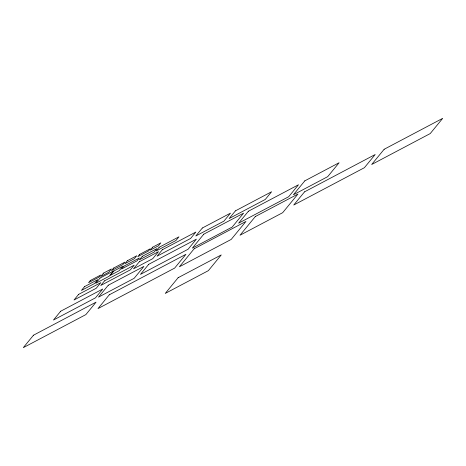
<?xml version="1.0" encoding="UTF-8"?>
<svg xmlns="http://www.w3.org/2000/svg" width="466" height="466" viewBox="0 0 466 466"><rect width="100%" height="100%" fill="white"/><g stroke="black" fill="none" stroke-linecap="round" stroke-linejoin="round"><path stroke-width="0.7" d="M33.517 335.188L23.3 347.653L85.849 314.614L96.066 302.149L33.517 335.188M60.702 311.218L53.474 320.031L95.501 297.832L102.73 289.013L60.702 311.218M84.579 286.613L81.439 290.44L94.598 283.491L97.732 279.664L84.579 286.613M78.638 294.372L74.018 300.005L96.206 288.285L100.819 282.652L78.638 294.372M90.357 280.491L88.575 282.664L98.868 277.229L100.65 275.057L90.357 280.491M103.487 273.134L100.743 276.484L108.648 272.307L111.391 268.964L103.487 273.134M100.062 278.056L95.769 283.287L109.108 276.245L113.395 271.008L100.062 278.056M113.564 268.101L111.514 270.606L122.867 264.606L124.917 262.102L113.564 268.101M104.553 280.841L100.755 285.472L130.41 269.808L134.208 265.177L104.553 280.841M113.902 270.985L110.302 275.383L119.197 270.682L122.797 266.29L113.902 270.985M127.358 260.733L124.958 263.657L134.336 258.706L136.736 255.776L127.358 260.733M108.281 285.215L98.507 297.139L134.144 278.313L143.918 266.395L108.281 285.215M123.927 266.15L121.579 269.01L137.016 260.855L139.363 257.995L123.927 266.15M139.654 254.378L137.779 256.661L148.415 251.046L150.291 248.757L139.654 254.378M109.289 294.803L97.994 308.585L174.645 268.096L185.946 254.314L109.289 294.803M142.258 256.352L139.386 259.859L154.019 252.129L156.891 248.623L142.258 256.352M139.282 261.787L133.509 268.83L152.732 258.677L158.504 251.634L139.282 261.787M152.662 247.184L150.227 250.155L158.382 245.85L160.811 242.879L152.662 247.184M159.133 247.295L156.116 250.982L175.927 240.514L178.944 236.833L159.133 247.295M148.718 264.315L140.452 274.398L188.118 249.223L196.378 239.14L148.718 264.315M162.314 249.759L157.042 256.195L190.606 238.464L195.883 232.033L162.314 249.759M202.355 228.002L195.802 236L223.913 221.152L230.472 213.154L202.355 228.002M203.799 234.171L192.382 248.098L232.173 227.076L243.59 213.148L203.799 234.171M194.136 248.797L179.387 266.797L231.206 239.419L245.961 221.426L194.136 248.797M178.14 277.707L165.244 293.434L208.372 270.653L221.263 254.925L178.14 277.707M235.429 210.859L229.121 218.548L265.288 199.448L271.596 191.753L235.429 210.859M248.43 211.209L238.609 223.185L288.675 196.739L298.496 184.763L248.43 211.209M255.316 216.556L240.013 235.225L282.664 212.7L297.96 194.031L255.316 216.556M304.822 180.849L293.417 194.765L327.697 176.661L339.102 162.745L304.822 180.849M304.543 191.846L293.731 205.034L364.377 167.719L375.188 154.526L304.543 191.846M384.159 149.271L371.67 164.504L430.217 133.579L442.7 118.347L384.159 149.271"/></g></svg>
